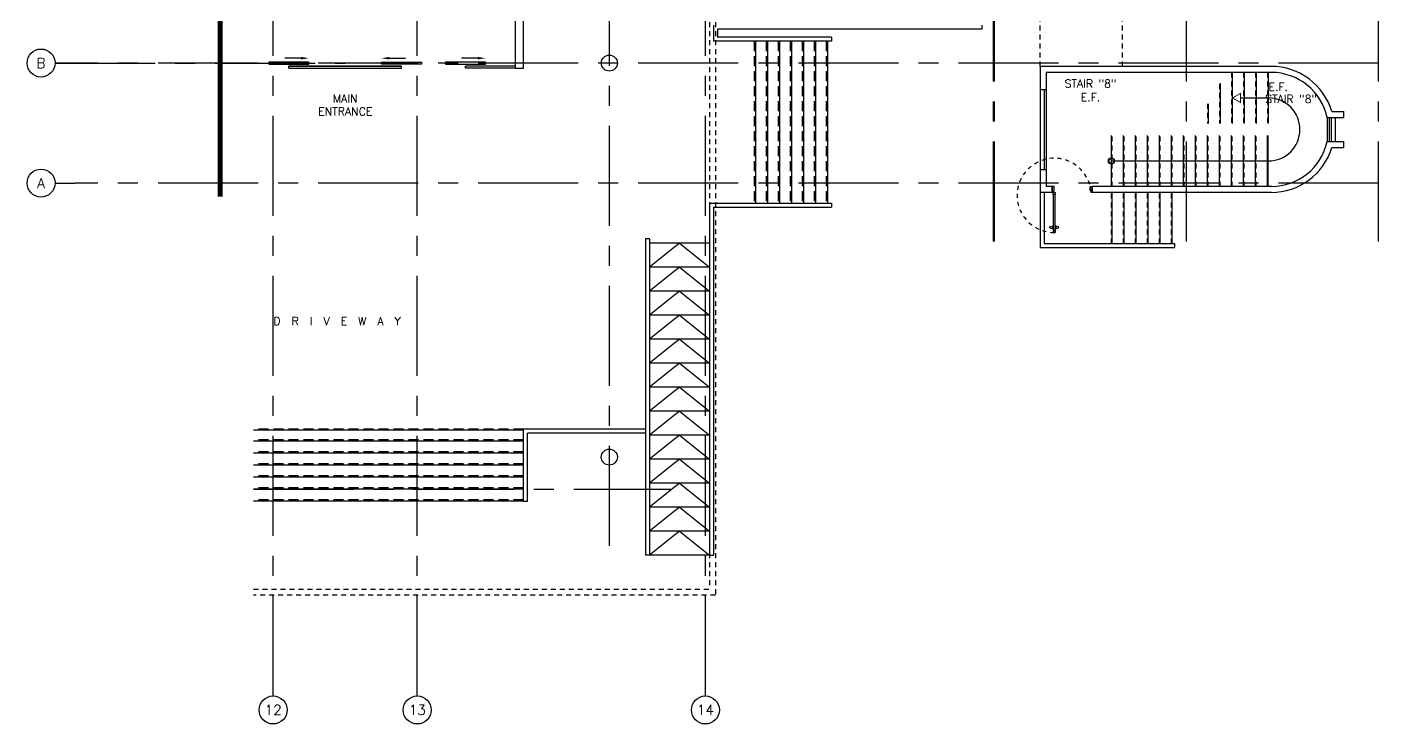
# Model space of a CAD drawing. Extents: x 417877.3 to 417955.8, y 43396.6 to 43486.9.
# Drawn here: x 417877.34 to 417911.12, y 43396.64 to 43414.06 of the extents above; entities that cross this region are included whole.
import ezdxf
from ezdxf.enums import TextEntityAlignment as Align

# ---------------------------------------------------------------- set-up
doc = ezdxf.new("R2010")
doc.units = 0
doc.header["$MEASUREMENT"] = 0
for name, pattern in [('CENTER2', [1.125, 0.75, -0.125, 0.125, -0.125]), ('CENTERX2', [4, 2.5, -0.5, 0.5, -0.5]), ('HIDDEN', [0.375, 0.25, -0.125]), ('HIDDEN2', [0.1875, 0.125, -0.0625])]:
    doc.linetypes.add(name, pattern=pattern)
for name, color, linetype in [('AX', 9, 'CONTINUOUS'), ('AX-CR', 7, 'CONTINUOUS'), ('AX-TXT', 2, 'CONTINUOUS'), ('AXES', 11, 'CENTERX2'), ('CANOPY-LN', 9, 'CONTINUOUS'), ('DOOR', 9, 'CONTINUOUS'), ('ELEV', 2, 'CONTINUOUS'), ('Handrail', 9, 'CONTINUOUS'), ('HAT', 11, 'CONTINUOUS'), ('HIDDEN', 9, 'HIDDEN2'), ('Ramb', 9, 'CONTINUOUS'), ('RM-NAME', 9, 'CONTINUOUS'), ('Step', 9, 'CONTINUOUS'), ('STR', 9, 'CONTINUOUS'), ('TEXT', 9, 'CONTINUOUS'), ('WALL', 4, 'CONTINUOUS'), ('WIN', 9, 'CONTINUOUS')]:
    doc.layers.add(name, color=color, linetype=linetype)
doc.styles.add('ROMANS', font='ROMANS.shx', dxfattribs={"width": 0.6})

# ---------------------------------------------------------------- blocks, each defined once
blk = doc.blocks.new('RM1')
at = {"layer": 'RM-NAME', "style": 'ROMANS'}
for tag, p in [('ROOMNAME1', (0, 324)), ('ROOMNAME2', (0, 0))]:
    blk.add_attdef(tag, text='', height=200, dxfattribs=at).set_placement(p, align=Align.MIDDLE)
blk = doc.blocks.new('AXU')
at = {"layer": 'AX-CR'}
blk.add_circle((0, 350), 350, dxfattribs=at)
at = {"layer": 'AX-TXT', "style": 'ROMANS'}
blk.add_attdef('AX', text='', height=250, dxfattribs=at).set_placement((0, 350), align=Align.MIDDLE)
blk = doc.blocks.new('STL-DR')
at = {"layer": 'DOOR', "color": 0, "linetype": 'ByBlock'}
for p, q in [((50, 0), (0, 0)), ((0, -150), (0, 0)), ((50, -100), (50, 0)), ((0, -150), (25, -150)), ((25, -100), (50, -100)), ((25, -150), (25, -100)), ((75, -150), (25, -150)), ((25, -200), (25, -150)), ((75, -200), (25, -200)), ((75, -150), (75, -200)), ((950, -100), (950, 0)), ((950, 0), (1000, 0)), ((975, -100), (950, -100)), ((975, -150), (975, -100)), ((1000, -150), (975, -150)), ((1000, 0), (1000, -150)), ((18, -990), (9, -990)), ((9, -1055), (9, -990)), ((18, -978), (18, -1068)), ((25, -978), (18, -978)), ((18, -1055), (18, -990)), ((75, -978), (82, -978)), ((82, -978), (82, -1068)), ((82, -990), (91, -990)), ((82, -1055), (82, -990)), ((91, -1055), (91, -990)), ((18, -1055), (9, -1055)), ((25, -1068), (18, -1068)), ((25, -1100), (75, -1100)), ((25, -1100), (25, -1150)), ((25, -1150), (75, -1150)), ((75, -1150), (25, -1150)), ((75, -1068), (82, -1068)), ((75, -1100), (75, -1150)), ((82, -1055), (91, -1055))]:
    blk.add_line(p, q, dxfattribs=at)
at = {"layer": 'DOOR', "linetype": 'ByBlock'}
for p, q in [((25, -200), (25, -1100)), ((75, -1100), (75, -200))]:
    blk.add_line(p, q, dxfattribs=at)
at = {"layer": 'DOOR', "color": 0, "linetype": 'ByBlock'}
for centre in [(-24, -1023), (124, -1023)]:
    blk.add_circle(centre, 32.4, dxfattribs=at)
at = {"layer": 'DOOR', "linetype": 'HIDDEN', "ltscale": 0.5}
blk.add_arc((50, -223), 928, 271.544, 4.4816, dxfattribs=at)
at = {"layer": 'WALL'}
for p, q in [((0, 0), (0, -150)), ((0, 0), (0, -150)), ((1000, 0), (1000, -150))]:
    blk.add_line(p, q, dxfattribs=at)
blk = doc.blocks.new('AXR')
at = {"layer": 'AX-CR'}
blk.add_circle((350, 0), 350, dxfattribs=at)
at = {"layer": 'AX-TXT', "style": 'ROMANS'}
blk.add_attdef('AX', text='', height=250, dxfattribs=at).set_placement((350, 0), align=Align.MIDDLE)

msp = doc.modelspace()

# ---------------------------------------------------------------- linework, layer by layer
at = {"layer": 'AXES'}
for p, q in [((417883.488, 43397.338), (417883.488, 43486.234)), ((417887.088, 43397.338), (417887.088, 43486.234)), ((417894.288, 43397.338), (417894.288, 43486.234)), ((417906.308, 43408.695), (417906.308, 43486.234)), ((417901.488, 43408.695), (417901.488, 43485.884)), ((417901.508, 43408.695), (417901.508, 43485.884)), ((417911.108, 43408.695), (417911.108, 43485.884)), ((417891.888, 43401.092), (417891.888, 43414.754)), ((417878.039, 43413.159), (417885.288, 43413.159)), ((417955.111, 43413.159), (417878.039, 43413.159)), ((417878.039, 43410.159), (417878.529, 43410.159)), ((417955.111, 43410.159), (417878.529, 43410.159)), ((417955.111, 43410.159), (417878.529, 43410.159)), ((417882.998, 43402.509), (417893.443, 43402.509))]:
    msp.add_line(p, q, dxfattribs=at)
at = {"layer": 'CANOPY-LN', "color": 8, "linetype": 'HIDDEN2'}
for p in [(417894.388, 43415.309), (417882.998, 43400.009)]:
    msp.add_line(p, (417894.388, 43400.009), dxfattribs=at)
at = {"layer": 'CANOPY-LN', "linetype": 'HIDDEN2'}
for p, q in [((417894.538, 43415.309), (417894.538, 43399.859)), ((417894.538, 43399.859), (417882.998, 43399.859))]:
    msp.add_line(p, q, dxfattribs=at)
at = {"layer": 'DOOR'}
for p, q in [((417884.182, 43413.28), (417883.782, 43413.28)), ((417884.182, 43413.28), (417883.782, 43413.28)), ((417883.882, 43413.084), (417886.694, 43413.084)), ((417883.882, 43413.034), (417883.882, 43413.084)), ((417883.882, 43413.034), (417886.694, 43413.034)), ((417886.394, 43413.28), (417886.794, 43413.28)), ((417886.394, 43413.28), (417886.794, 43413.28)), ((417886.694, 43413.034), (417886.694, 43413.084)), ((417888.594, 43413.28), (417888.194, 43413.28)), ((417888.594, 43413.28), (417888.194, 43413.28)), ((417888.294, 43413.034), (417888.294, 43413.084)), ((417889.544, 43413.084), (417888.294, 43413.084)), ((417889.544, 43413.034), (417888.294, 43413.034))]:
    msp.add_line(p, q, dxfattribs=at)
for points in [[(417884.382, 43413.134), (417884.382, 43413.184), (417883.382, 43413.184), (417883.382, 43413.134), (417884.382, 43413.134)], [(417884.382, 43413.134), (417884.382, 43413.184), (417883.382, 43413.184), (417883.382, 43413.134), (417884.382, 43413.134)], [(417883.882, 43413.034), (417886.694, 43413.034), (417886.694, 43413.084), (417883.882, 43413.084)], [(417886.194, 43413.134), (417886.194, 43413.184), (417887.194, 43413.184), (417887.194, 43413.134), (417886.194, 43413.134)], [(417886.194, 43413.134), (417886.194, 43413.184), (417887.194, 43413.184), (417887.194, 43413.134), (417886.194, 43413.134)], [(417888.794, 43413.134), (417888.794, 43413.184), (417887.794, 43413.184), (417887.794, 43413.134), (417888.794, 43413.134)], [(417888.794, 43413.134), (417888.794, 43413.184), (417887.794, 43413.184), (417887.794, 43413.134), (417888.794, 43413.134)]]:
    msp.add_lwpolyline(points, dxfattribs=at)
for points in [[(417884.182, 43413.314), (417884.182, 43413.247), (417884.382, 43413.28)], [(417884.182, 43413.314), (417884.182, 43413.247), (417884.382, 43413.28)], [(417886.394, 43413.314), (417886.394, 43413.247), (417886.194, 43413.28)], [(417886.394, 43413.314), (417886.394, 43413.247), (417886.194, 43413.28)], [(417888.594, 43413.314), (417888.594, 43413.247), (417888.794, 43413.28)], [(417888.594, 43413.314), (417888.594, 43413.247), (417888.794, 43413.28)]]:
    msp.add_solid(points, dxfattribs=at)
at = {"layer": 'ELEV', "linetype": 'CENTER2', "const_width": 0.12}
msp.add_lwpolyline([(417882.164, 43409.819), (417882.164, 43479.779)], dxfattribs=at)
at = {"layer": 'Handrail'}
for p, q in [((417894.488, 43414.109), (417894.488, 43413.709)), ((417901.192, 43414.009), (417894.588, 43414.009)), ((417894.588, 43414.009), (417894.588, 43413.809)), ((417901.192, 43414.109), (417901.192, 43414.009)), ((417897.442, 43413.709), (417894.488, 43413.709)), ((417897.442, 43413.809), (417894.588, 43413.809)), ((417897.442, 43413.809), (417897.442, 43413.709)), ((417894.388, 43409.659), (417897.438, 43409.659)), ((417894.388, 43409.659), (417894.388, 43400.859)), ((417897.438, 43409.659), (417897.438, 43409.559)), ((417902.653, 43409.924), (417902.653, 43408.549)), ((417902.753, 43409.924), (417902.753, 43408.649)), ((417894.488, 43409.559), (417897.438, 43409.559)), ((417894.488, 43409.559), (417894.488, 43400.859)), ((417892.788, 43408.768), (417892.788, 43400.859)), ((417892.888, 43408.768), (417892.788, 43408.768)), ((417892.888, 43408.768), (417892.888, 43400.859)), ((417902.753, 43408.649), (417906.02, 43408.649)), ((417906.02, 43408.549), (417906.02, 43408.649)), ((417902.653, 43408.549), (417906.02, 43408.549)), ((417889.744, 43402.209), (417889.744, 43404.009)), ((417892.788, 43404.009), (417889.744, 43404.009)), ((417892.788, 43403.909), (417889.844, 43403.909)), ((417889.844, 43402.209), (417889.844, 43403.909)), ((417889.744, 43402.209), (417889.844, 43402.209)), ((417892.888, 43400.859), (417892.788, 43400.859)), ((417894.388, 43400.859), (417894.488, 43400.859))]:
    msp.add_line(p, q, dxfattribs=at)
at = {"layer": 'HIDDEN'}
for p, q in [((417902.653, 43413.074), (417902.653, 43415.509)), ((417904.708, 43413.074), (417904.708, 43415.509))]:
    msp.add_line(p, q, dxfattribs=at)
at = {"layer": 'Ramb'}
for p, q in [((417894.388, 43408.659), (417892.888, 43408.659)), ((417893.638, 43408.659), (417892.888, 43408.059)), ((417893.638, 43408.659), (417894.388, 43408.059)), ((417894.388, 43408.059), (417892.888, 43408.059)), ((417893.638, 43408.059), (417892.888, 43407.459)), ((417893.638, 43408.059), (417894.388, 43407.459)), ((417894.388, 43407.459), (417892.888, 43407.459)), ((417893.638, 43407.459), (417892.888, 43406.859)), ((417893.638, 43407.459), (417894.388, 43406.859)), ((417894.388, 43406.859), (417892.888, 43406.859)), ((417893.638, 43406.859), (417892.888, 43406.259)), ((417893.638, 43406.859), (417894.388, 43406.259)), ((417894.388, 43406.259), (417892.888, 43406.259)), ((417893.638, 43406.259), (417892.888, 43405.659)), ((417893.638, 43406.259), (417894.388, 43405.659)), ((417894.388, 43405.659), (417892.888, 43405.659)), ((417893.638, 43405.659), (417892.888, 43405.059)), ((417893.638, 43405.659), (417894.388, 43405.059)), ((417894.388, 43405.059), (417892.888, 43405.059)), ((417893.638, 43405.059), (417892.888, 43404.459)), ((417893.638, 43405.059), (417894.388, 43404.459)), ((417894.388, 43404.459), (417892.888, 43404.459)), ((417893.638, 43404.459), (417892.888, 43403.859)), ((417893.638, 43404.459), (417894.388, 43403.859)), ((417894.388, 43403.859), (417892.888, 43403.859)), ((417893.638, 43403.859), (417892.888, 43403.259)), ((417893.638, 43403.859), (417894.388, 43403.259)), ((417894.388, 43403.259), (417892.888, 43403.259)), ((417893.638, 43403.259), (417892.888, 43402.659)), ((417893.638, 43403.259), (417894.388, 43402.659)), ((417894.388, 43402.659), (417892.888, 43402.659)), ((417893.638, 43402.659), (417892.888, 43402.059)), ((417893.638, 43402.659), (417894.388, 43402.059)), ((417894.388, 43402.059), (417892.888, 43402.059)), ((417893.638, 43402.059), (417892.888, 43401.459)), ((417893.638, 43402.059), (417894.388, 43401.459)), ((417894.388, 43401.459), (417892.888, 43401.459)), ((417893.638, 43401.459), (417892.888, 43400.859)), ((417893.638, 43401.459), (417894.388, 43400.859)), ((417894.388, 43400.859), (417892.888, 43400.859))]:
    msp.add_line(p, q, dxfattribs=at)
at = {"layer": 'Step', "linetype": 'HIDDEN'}
for p, q in [((417895.508, 43413.709), (417895.508, 43409.659)), ((417895.808, 43413.709), (417895.808, 43409.659)), ((417896.108, 43413.709), (417896.108, 43409.659)), ((417896.408, 43413.709), (417896.408, 43409.659)), ((417896.708, 43413.709), (417896.708, 43409.659)), ((417897.008, 43413.709), (417897.008, 43409.659)), ((417897.308, 43413.709), (417897.308, 43409.659)), ((417889.744, 43404.009), (417882.998, 43404.009)), ((417889.744, 43403.739), (417882.998, 43403.739)), ((417889.744, 43403.439), (417882.998, 43403.439)), ((417889.744, 43403.139), (417882.998, 43403.139)), ((417889.744, 43402.839), (417882.998, 43402.839)), ((417889.744, 43402.539), (417882.998, 43402.539)), ((417889.744, 43402.239), (417882.998, 43402.239))]:
    msp.add_line(p, q, dxfattribs=at)
at = {"layer": 'Step'}
for p, q in [((417895.538, 43413.709), (417895.538, 43409.659)), ((417895.838, 43413.709), (417895.838, 43409.659)), ((417896.138, 43413.709), (417896.138, 43409.659)), ((417896.438, 43413.709), (417896.438, 43409.659)), ((417896.738, 43413.709), (417896.738, 43409.659)), ((417897.038, 43413.709), (417897.038, 43409.659)), ((417897.338, 43413.709), (417897.338, 43409.659)), ((417889.744, 43403.979), (417882.998, 43403.979)), ((417889.744, 43403.709), (417882.998, 43403.709)), ((417889.744, 43403.409), (417882.998, 43403.409)), ((417889.744, 43403.109), (417882.998, 43403.109)), ((417889.744, 43402.809), (417882.998, 43402.809)), ((417889.744, 43402.509), (417882.998, 43402.509)), ((417889.744, 43402.209), (417882.998, 43402.209))]:
    msp.add_line(p, q, dxfattribs=at)
at = {"layer": 'STR'}
for p, q in [((417907.153, 43412.659), (417907.153, 43411.649)), ((417907.453, 43412.924), (417907.453, 43411.649)), ((417907.753, 43412.924), (417907.753, 43411.649)), ((417908.053, 43412.924), (417908.053, 43411.649)), ((417908.353, 43412.924), (417908.353, 43411.649)), ((417906.853, 43412.139), (417906.853, 43411.649)), ((417907.66, 43412.287), (417908.356, 43412.287)), ((417904.433, 43410.074), (417904.433, 43411.349)), ((417904.733, 43410.074), (417904.733, 43411.349)), ((417905.033, 43410.074), (417905.033, 43411.349)), ((417905.333, 43410.074), (417905.333, 43411.349)), ((417905.633, 43410.074), (417905.633, 43411.349)), ((417905.933, 43410.074), (417905.933, 43411.349)), ((417906.233, 43410.074), (417906.233, 43411.349)), ((417906.533, 43410.074), (417906.533, 43411.349)), ((417906.833, 43410.074), (417906.833, 43411.349)), ((417907.133, 43410.074), (417907.133, 43411.349)), ((417907.433, 43410.074), (417907.433, 43411.349)), ((417907.733, 43410.074), (417907.733, 43411.349)), ((417908.033, 43410.074), (417908.033, 43411.349)), ((417908.333, 43410.074), (417908.333, 43411.349)), ((417908.353, 43410.074), (417908.353, 43411.349)), ((417904.433, 43410.712), (417908.356, 43410.712)), ((417904.453, 43408.649), (417904.453, 43409.924)), ((417904.753, 43408.649), (417904.753, 43409.924)), ((417905.053, 43408.649), (417905.053, 43409.924)), ((417905.353, 43408.649), (417905.353, 43409.924)), ((417905.653, 43408.649), (417905.653, 43409.924)), ((417905.953, 43408.649), (417905.953, 43409.924))]:
    msp.add_line(p, q, dxfattribs=at)
at = {"layer": 'STR', "linetype": 'HIDDEN2'}
for p, q in [((417907.433, 43412.924), (417907.433, 43411.649)), ((417907.733, 43412.924), (417907.733, 43411.649)), ((417908.033, 43412.924), (417908.033, 43411.649)), ((417908.333, 43412.924), (417908.333, 43411.649)), ((417907.133, 43412.631), (417907.133, 43411.649)), ((417906.833, 43412.143), (417906.833, 43411.649)), ((417904.453, 43410.074), (417904.453, 43411.349)), ((417904.753, 43410.074), (417904.753, 43411.349)), ((417905.053, 43410.074), (417905.053, 43411.349)), ((417905.353, 43410.074), (417905.353, 43411.349)), ((417905.653, 43410.074), (417905.653, 43411.349)), ((417905.953, 43410.074), (417905.953, 43411.349)), ((417906.253, 43410.074), (417906.253, 43411.349)), ((417906.553, 43410.074), (417906.553, 43411.349)), ((417906.853, 43410.074), (417906.853, 43411.349)), ((417907.153, 43410.074), (417907.153, 43411.349)), ((417907.453, 43410.074), (417907.453, 43411.349)), ((417907.753, 43410.074), (417907.753, 43411.349)), ((417908.053, 43410.074), (417908.053, 43411.349)), ((417908.333, 43410.074), (417908.333, 43411.349)), ((417908.353, 43410.074), (417908.353, 43411.349)), ((417904.433, 43408.649), (417904.433, 43409.924)), ((417904.733, 43408.649), (417904.733, 43409.924)), ((417905.033, 43408.649), (417905.033, 43409.924)), ((417905.333, 43408.649), (417905.333, 43409.924)), ((417905.633, 43408.649), (417905.633, 43409.924)), ((417905.933, 43408.649), (417905.933, 43409.924))]:
    msp.add_line(p, q, dxfattribs=at)
at = {"layer": 'STR', "const_width": 0.0215}
msp.add_lwpolyline([(417907.66, 43412.171), (417907.66, 43412.402), (417907.46, 43412.287)], close=True, dxfattribs=at)
at = {"layer": 'STR'}
for radius in [0.075, 0.065]:
    msp.add_circle((417904.433, 43410.712), radius, dxfattribs=at)
msp.add_arc((417908.356, 43411.499), 0.787, 270, 90, dxfattribs=at)
at = {"layer": 'WALL'}
for p, q in [((417889.544, 43413.034), (417889.544, 43419.459)), ((417889.744, 43413.034), (417889.744, 43419.459)), ((417889.544, 43413.034), (417889.744, 43413.034)), ((417908.429, 43413.074), (417902.653, 43413.074)), ((417902.653, 43413.074), (417902.653, 43412.499)), ((417908.429, 43412.924), (417902.803, 43412.924)), ((417902.803, 43412.924), (417902.803, 43412.499)), ((417902.653, 43412.499), (417902.803, 43412.499)), ((417909.822, 43411.799), (417910.238, 43411.799)), ((417909.938, 43411.949), (417910.238, 43411.949)), ((417910.238, 43411.799), (417910.238, 43411.949)), ((417909.822, 43411.199), (417910.238, 43411.199)), ((417909.938, 43411.049), (417910.238, 43411.049)), ((417910.238, 43411.049), (417910.238, 43411.199)), ((417902.653, 43410.499), (417902.803, 43410.499)), ((417902.653, 43410.499), (417902.653, 43409.924)), ((417902.803, 43410.499), (417902.803, 43410.074)), ((417902.953, 43410.074), (417902.803, 43410.074)), ((417902.953, 43409.924), (417902.953, 43410.074)), ((417908.429, 43410.074), (417903.953, 43410.074)), ((417903.953, 43409.924), (417903.953, 43410.074)), ((417902.953, 43409.924), (417902.653, 43409.924)), ((417908.429, 43409.924), (417903.953, 43409.924))]:
    msp.add_line(p, q, dxfattribs=at)
for centre in [(417891.888, 43413.159), (417891.888, 43403.309)]:
    msp.add_circle(centre, 0.2, dxfattribs=at)
for radius, start, end in [(1.575, 16.6016, 90), (1.425, 12.1532, 90), (1.425, 270, 347.8468), (1.575, 270, 343.3984)]:
    msp.add_arc((417908.429, 43411.499), radius, start, end, dxfattribs=at)
at = {"layer": 'WIN'}
for p, q in [((417902.653, 43412.499), (417902.653, 43410.499)), ((417902.753, 43412.499), (417902.753, 43410.499)), ((417902.803, 43412.499), (417902.803, 43410.499)), ((417909.822, 43411.799), (417909.822, 43411.199)), ((417909.872, 43411.799), (417909.872, 43411.199)), ((417909.922, 43411.799), (417909.922, 43411.199)), ((417910.022, 43411.799), (417910.022, 43411.199))]:
    msp.add_line(p, q, dxfattribs=at)

# ---------------------------------------------------------------- block references
at = {"layer": 'AX', "xscale": 0.0009999871253967285, "yscale": 0.001000002026557922, "zscale": 0.001}
for p, values in [((417883.488, 43396.638), {'AX': '12'}), ((417887.088, 43396.638), {'AX': '13'})]:
    msp.add_blockref('AXU', p, dxfattribs=at).add_auto_attribs(values)
at = {"layer": 'AXES', "xscale": 0.0009999871253967285, "yscale": 0.001000002026557922, "zscale": 0.001}
for name, p, values in [('AXR', (417877.339, 43413.159), {'AX': 'B'}), ('AXR', (417877.339, 43410.159), {'AX': 'A'}), ('AXU', (417894.288, 43396.638), {'AX': '14'})]:
    msp.add_blockref(name, p, dxfattribs=at).add_auto_attribs(values)
at = {"layer": 'DOOR', "color": 1, "xscale": 0.0009999871253967285, "yscale": 0.001000002026557922, "zscale": 0.001}
msp.add_blockref('STL-DR', (417902.953, 43410.074), dxfattribs=at)
at = {"layer": 'HAT'}
ref = msp.add_blockref('RM1', (417885.29, 43411.948), dxfattribs=dict(at, xscale=0.0009999871253967285, yscale=0.001000002026557922, zscale=0.001))
ref.add_attrib('ROOMNAME2', 'ENTRANCE', dxfattribs={"layer": 'RM-NAME', "height": 0.2, "style": 'ROMANS'}).set_placement((417885.29, 43411.948), align=Align.MIDDLE)
ref.add_attrib('ROOMNAME1', 'MAIN', dxfattribs={"layer": 'RM-NAME', "height": 0.2, "style": 'ROMANS'}).set_placement((417885.29, 43412.271), align=Align.MIDDLE)
ref = msp.add_blockref('RM1', (417885.29, 43411.948), dxfattribs=dict(at, xscale=0.0009999871253967285, yscale=0.001000002026557922, zscale=0.001))
ref.add_attrib('ROOMNAME2', 'ENTRANCE', dxfattribs={"layer": 'RM-NAME', "height": 0.2, "style": 'ROMANS'}).set_placement((417885.29, 43411.948), align=Align.MIDDLE)
ref.add_attrib('ROOMNAME1', 'MAIN', dxfattribs={"layer": 'RM-NAME', "height": 0.2, "style": 'ROMANS'}).set_placement((417885.29, 43412.271), align=Align.MIDDLE)

# ---------------------------------------------------------------- texts
at = {"layer": 'RM-NAME', "style": 'ROMANS'}
for s, p in [('STAIR "8"', (417903.911, 43412.644)), ('E.F.', (417908.602, 43412.562)), ('E.F.', (417903.911, 43412.303)), ('STAIR "8"', (417908.923, 43412.262))]:
    msp.add_text(s, height=0.2, dxfattribs=at).set_placement(p, align=Align.MIDDLE)
at = {"layer": 'TEXT', "color": 9, "style": 'ROMANS'}
msp.add_text('D  R  I  V  E  W  A  Y', height=0.2, dxfattribs=at).set_placement((417885.085, 43406.709), align=Align.MIDDLE)

doc.saveas('drawing.dxf')
